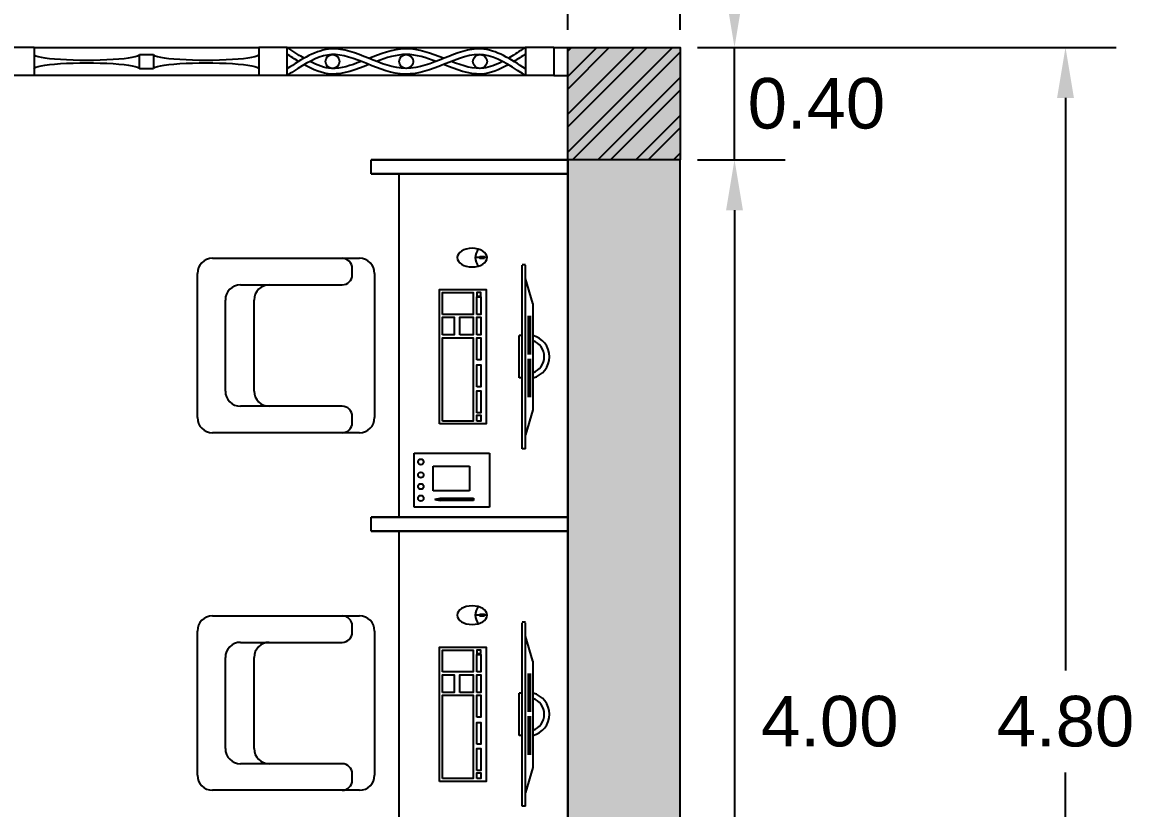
# Model space of a CAD drawing. Header units: millimetres. Extents: x 3409 to 3822, y 896 to 1108.
# Drawn here: x 3443.033 to 3447.052, y 1082.222 to 1085.02 of the extents above; entities that cross this region are included whole.
import ezdxf

# ---------------------------------------------------------------- set-up
doc = ezdxf.new("R2010")
doc.units = ezdxf.units.MM
for name, color, linetype in [('a-epipla', 8, 'Continuous'), ('a-toixoi', 5, 'Continuous'), ('DS_ST_quote 1_50', 7, 'Continuous'), ('Layer1', 5, 'Continuous'), ('ypostilwmata', 232, 'Continuous')]:
    doc.layers.add(name, color=color, linetype=linetype)
doc.styles.get("Standard").update_dxf_attribs({"font": 'arial.ttf'})
doc.dimstyles.get("Standard").update_dxf_attribs({"dimtxt": 0.18, "dimasz": 0.18, "dimexe": 0.18, "dimexo": 0.0625, "dimgap": 0.09, "dimtad": 0, "dimtih": 1, "dimtoh": 1, "dimdec": 4, "dimzin": 0, "dimdsep": 46, "dimtxsty": 'Standard', "dimcen": 0.09, "dimadec": 0, "dimazin": 0, "dimtfac": 1, "dimtdec": 4, "dimtofl": 0, "dimtmove": 0, "dimatfit": 3, "dimfxl": 1, "dimtolj": 1, "dimtzin": 0, "dimarcsym": 0})

# ---------------------------------------------------------------- blocks, each defined once
blk = doc.blocks.new('*D42')
at = {"layer": 'Defpoints', "color": 0, "transparency": 16777216}
for p in [(3444.974, 1085.1424), (3441.974, 1084.9311), (3444.974, 1084.9311)]:
    blk.add_point(p, dxfattribs=at)
at = {"layer": 'DS_ST_quote 1_50', "color": 0, "lineweight": -2, "transparency": 16777216}
for p, q in [((3441.974, 1084.9936), (3441.974, 1085.3224)), ((3444.974, 1084.9936), (3444.974, 1085.3224)), ((3442.154, 1085.1424), (3444.794, 1085.1424))]:
    blk.add_line(p, q, dxfattribs=at)
at = {"layer": 'DS_ST_quote 1_50', "color": 0, "transparency": 16777216}
for points in [[(3442.154, 1085.1724), (3442.154, 1085.1124), (3441.974, 1085.1424)], [(3444.794, 1085.1724), (3444.794, 1085.1124), (3444.974, 1085.1424)]]:
    blk.add_solid(points, dxfattribs=at)
at = {"layer": 'DS_ST_quote 1_50', "color": 0, "transparency": 16777216, "insert": (3443.474, 1085.3374), "char_height": 0.18, "attachment_point": 5}
blk.add_mtext('\\A1;3.00', dxfattribs=at)
blk = doc.blocks.new('*D43')
at = {"layer": 'Defpoints', "color": 0, "transparency": 16777216}
for p in [(3445.374, 1085.1424), (3444.974, 1084.9311), (3445.374, 1084.9311)]:
    blk.add_point(p, dxfattribs=at)
at = {"layer": 'DS_ST_quote 1_50', "color": 0, "lineweight": -2, "transparency": 16777216}
for p, q in [((3445.174, 1085.1424), (3445.174, 1085.5512)), ((3445.174, 1085.5512), (3445.354, 1085.5512)), ((3444.974, 1084.9936), (3444.974, 1085.3224)), ((3445.374, 1084.9936), (3445.374, 1085.3224)), ((3444.794, 1085.1424), (3444.614, 1085.1424)), ((3444.974, 1085.1424), (3445.374, 1085.1424)), ((3445.554, 1085.1424), (3445.734, 1085.1424))]:
    blk.add_line(p, q, dxfattribs=at)
at = {"layer": 'DS_ST_quote 1_50', "color": 0, "transparency": 16777216}
for points in [[(3444.794, 1085.1724), (3444.794, 1085.1124), (3444.974, 1085.1424)], [(3445.554, 1085.1724), (3445.554, 1085.1124), (3445.374, 1085.1424)]]:
    blk.add_solid(points, dxfattribs=at)
at = {"layer": 'DS_ST_quote 1_50', "color": 0, "transparency": 16777216, "insert": (3445.6775, 1085.5512), "char_height": 0.18, "attachment_point": 5}
blk.add_mtext('\\A1;0.40', dxfattribs=at)
blk = doc.blocks.new('*D44')
at = {"layer": 'Defpoints', "color": 0, "transparency": 16777216}
for p in [(3451.374, 1085.1424), (3445.374, 1084.9311), (3451.374, 1084.9311)]:
    blk.add_point(p, dxfattribs=at)
at = {"layer": 'DS_ST_quote 1_50', "color": 0, "lineweight": -2, "transparency": 16777216}
for p, q in [((3445.374, 1084.9936), (3445.374, 1085.3224)), ((3451.374, 1084.9936), (3451.374, 1085.3224)), ((3445.554, 1085.1424), (3451.194, 1085.1424))]:
    blk.add_line(p, q, dxfattribs=at)
at = {"layer": 'DS_ST_quote 1_50', "color": 0, "transparency": 16777216}
for points in [[(3445.554, 1085.1724), (3445.554, 1085.1124), (3445.374, 1085.1424)], [(3451.194, 1085.1724), (3451.194, 1085.1124), (3451.374, 1085.1424)]]:
    blk.add_solid(points, dxfattribs=at)
at = {"layer": 'DS_ST_quote 1_50', "color": 0, "transparency": 16777216, "insert": (3448.374, 1085.3459), "char_height": 0.18, "attachment_point": 5}
blk.add_mtext('\\A1;6.00', dxfattribs=at)
blk = doc.blocks.new('*D115')
at = {"layer": 'Defpoints', "color": 0, "transparency": 16777216}
for p in [(3445.374, 1084.9311), (3445.5677, 1084.9311), (3445.374, 1084.5311)]:
    blk.add_point(p, dxfattribs=at)
at = {"layer": 'DS_ST_quote 1_50', "color": 0, "lineweight": -2, "transparency": 16777216}
for p, q in [((3445.5677, 1085.1111), (3445.5677, 1085.2911)), ((3445.4365, 1084.9311), (3445.7477, 1084.9311)), ((3445.5677, 1084.5311), (3445.5677, 1084.9311)), ((3445.4365, 1084.5311), (3445.7477, 1084.5311)), ((3445.5677, 1084.3511), (3445.5677, 1084.1711))]:
    blk.add_line(p, q, dxfattribs=at)
at = {"layer": 'DS_ST_quote 1_50', "color": 0, "transparency": 16777216}
for points in [[(3445.5377, 1085.1111), (3445.5977, 1085.1111), (3445.5677, 1084.9311)], [(3445.5377, 1084.3511), (3445.5977, 1084.3511), (3445.5677, 1084.5311)]]:
    blk.add_solid(points, dxfattribs=at)
at = {"layer": 'DS_ST_quote 1_50', "color": 0, "transparency": 16777216, "insert": (3445.8593, 1084.7311), "char_height": 0.18, "attachment_point": 5}
blk.add_mtext('\\A1;0.40', dxfattribs=at)
blk = doc.blocks.new('*D116')
at = {"layer": 'Defpoints', "color": 0, "transparency": 16777216}
for p in [(3445.374, 1084.5311), (3445.374, 1080.5311), (3445.5677, 1080.5311)]:
    blk.add_point(p, dxfattribs=at)
at = {"layer": 'DS_ST_quote 1_50', "color": 0, "lineweight": -2, "transparency": 16777216}
for p, q in [((3445.4365, 1084.5311), (3445.7477, 1084.5311)), ((3445.5677, 1084.3511), (3445.5677, 1080.7111)), ((3445.4365, 1080.5311), (3445.7477, 1080.5311))]:
    blk.add_line(p, q, dxfattribs=at)
at = {"layer": 'DS_ST_quote 1_50', "color": 0, "transparency": 16777216}
for points in [[(3445.5377, 1084.3511), (3445.5977, 1084.3511), (3445.5677, 1084.5311)], [(3445.5377, 1080.7111), (3445.5977, 1080.7111), (3445.5677, 1080.5311)]]:
    blk.add_solid(points, dxfattribs=at)
at = {"layer": 'DS_ST_quote 1_50', "color": 0, "transparency": 16777216, "insert": (3445.9069, 1082.5311), "char_height": 0.18, "attachment_point": 5}
blk.add_mtext('\\A1;4.00', dxfattribs=at)
blk = doc.blocks.new('*D139')
at = {"layer": 'Defpoints', "color": 0, "transparency": 16777216}
for p in [(3445.374, 1084.9311), (3446.746, 1084.9311), (3445.374, 1080.1311)]:
    blk.add_point(p, dxfattribs=at)
at = {"layer": 'DS_ST_quote 1_50', "color": 0, "lineweight": -2, "transparency": 16777216}
for p, q in [((3445.4365, 1084.9311), (3446.926, 1084.9311)), ((3446.746, 1084.7511), (3446.746, 1082.713)), ((3446.746, 1080.3111), (3446.746, 1082.3492)), ((3445.4365, 1080.1311), (3446.926, 1080.1311))]:
    blk.add_line(p, q, dxfattribs=at)
at = {"layer": 'DS_ST_quote 1_50', "color": 0, "transparency": 16777216}
for points in [[(3446.716, 1084.7511), (3446.776, 1084.7511), (3446.746, 1084.9311)], [(3446.716, 1080.3111), (3446.776, 1080.3111), (3446.746, 1080.1311)]]:
    blk.add_solid(points, dxfattribs=at)
at = {"layer": 'DS_ST_quote 1_50', "color": 0, "transparency": 16777216, "insert": (3446.746, 1082.5311), "char_height": 0.18, "attachment_point": 5}
blk.add_mtext('\\A1;4.80', dxfattribs=at)

msp = doc.modelspace()

# ---------------------------------------------------------------- hatches: boundary and pattern name
at = {"layer": 'a-epipla'}
h = msp.add_hatch(dxfattribs=at)
h.set_pattern_fill('ANSI32', color=256, scale=0.01)
h.paths.add_polyline_path([(3418.174, 1084.9311), (3417.774, 1084.9311), (3417.774, 1084.5311), (3418.174, 1084.5311)])
h.paths.add_polyline_path([(3421.574, 1084.9311), (3421.174, 1084.9311), (3421.174, 1084.5311), (3421.574, 1084.5311)])
h.paths.add_polyline_path([(3424.974, 1084.9311), (3424.574, 1084.9311), (3424.574, 1084.5311), (3424.974, 1084.5311)])
h.paths.add_polyline_path([(3428.374, 1084.9311), (3427.974, 1084.9311), (3427.974, 1084.5311), (3428.374, 1084.5311)])
h.paths.add_polyline_path([(3431.774, 1084.9311), (3431.374, 1084.9311), (3431.374, 1084.5311), (3431.774, 1084.5311)])
h.paths.add_polyline_path([(3431.774, 1080.5312), (3431.374, 1080.5312), (3431.374, 1080.1312), (3431.774, 1080.1312)])
h.paths.add_polyline_path([(3428.374, 1080.5311), (3427.974, 1080.5311), (3427.974, 1080.1311), (3428.374, 1080.1311)])
h.paths.add_polyline_path([(3424.974, 1080.5311), (3424.574, 1080.5311), (3424.574, 1080.1311), (3424.974, 1080.1311)])
h.paths.add_polyline_path([(3421.574, 1080.5311), (3421.174, 1080.5311), (3421.174, 1080.1311), (3421.574, 1080.1311)])
h.paths.add_polyline_path([(3418.174, 1080.5311), (3417.774, 1080.5311), (3417.774, 1080.1311), (3418.174, 1080.1311)])
h.paths.add_polyline_path([(3435.174, 1084.9311), (3434.774, 1084.9311), (3434.774, 1084.5311), (3435.174, 1084.5311)])
h.paths.add_polyline_path([(3438.574, 1084.9311), (3438.174, 1084.9311), (3438.174, 1084.5311), (3438.574, 1084.5311)])
h.paths.add_polyline_path([(3441.974, 1084.9311), (3441.574, 1084.9311), (3441.574, 1084.5311), (3441.974, 1084.5311)])
h.paths.add_polyline_path([(3445.374, 1084.9311), (3444.974, 1084.9311), (3444.974, 1084.5311), (3445.374, 1084.5311)])
h.paths.add_polyline_path([(3445.374, 1080.5311), (3444.974, 1080.5311), (3444.974, 1080.1311), (3445.374, 1080.1311)])
h.paths.add_polyline_path([(3441.974, 1080.5311), (3441.574, 1080.5311), (3441.574, 1080.1311), (3441.974, 1080.1311)])
h.paths.add_polyline_path([(3438.574, 1080.5311), (3438.174, 1080.5311), (3438.174, 1080.1311), (3438.574, 1080.1311)])
h.paths.add_polyline_path([(3435.174, 1080.5312), (3434.774, 1080.5312), (3434.774, 1080.1312), (3435.174, 1080.1312)])
h.paths.add_polyline_path([(3451.774, 1084.9311), (3451.374, 1084.9311), (3451.374, 1084.5311), (3451.774, 1084.5311)])
h.paths.add_polyline_path([(3455.174, 1084.9311), (3454.774, 1084.9311), (3454.774, 1084.5311), (3455.174, 1084.5311)])
h.paths.add_polyline_path([(3458.574, 1084.9311), (3458.174, 1084.9311), (3458.174, 1084.5311), (3458.574, 1084.5311)])
h.paths.add_polyline_path([(3461.974, 1084.9311), (3461.574, 1084.9311), (3461.574, 1084.5311), (3461.974, 1084.5311)])
h.paths.add_polyline_path([(3451.774, 1080.5311), (3451.374, 1080.5311), (3451.374, 1080.1311), (3451.774, 1080.1311)])
h.paths.add_polyline_path([(3455.174, 1080.5311), (3454.774, 1080.5311), (3454.774, 1080.1311), (3455.174, 1080.1311)])
h.paths.add_polyline_path([(3458.574, 1080.5311), (3458.174, 1080.5311), (3458.174, 1080.1311), (3458.574, 1080.1311)])
h.paths.add_polyline_path([(3461.974, 1080.5312), (3461.574, 1080.5312), (3461.574, 1080.1312), (3461.974, 1080.1312)])
h.paths.add_polyline_path([(3465.374, 1084.9311), (3464.974, 1084.9311), (3464.974, 1084.5311), (3465.374, 1084.5311)])
h.paths.add_polyline_path([(3468.774, 1084.9311), (3468.374, 1084.9311), (3468.374, 1084.5311), (3468.774, 1084.5311)])
h.paths.add_polyline_path([(3472.174, 1084.9311), (3471.774, 1084.9311), (3471.774, 1084.5311), (3472.174, 1084.5311)])
h.paths.add_polyline_path([(3475.574, 1084.9311), (3475.174, 1084.9311), (3475.174, 1084.5311), (3475.574, 1084.5311)])
h.paths.add_polyline_path([(3478.974, 1084.9311), (3478.574, 1084.9311), (3478.574, 1084.5311), (3478.974, 1084.5311)])
h.paths.add_polyline_path([(3478.974, 1080.5311), (3478.574, 1080.5311), (3478.574, 1080.1311), (3478.974, 1080.1311)])
h.paths.add_polyline_path([(3475.574, 1080.5311), (3475.174, 1080.5311), (3475.174, 1080.1311), (3475.574, 1080.1311)])
h.paths.add_polyline_path([(3472.174, 1080.5311), (3471.774, 1080.5311), (3471.774, 1080.1311), (3472.174, 1080.1311)])
h.paths.add_polyline_path([(3468.774, 1080.5311), (3468.374, 1080.5311), (3468.374, 1080.1311), (3468.774, 1080.1311)])
h.paths.add_polyline_path([(3465.374, 1080.5312), (3464.974, 1080.5312), (3464.974, 1080.1312), (3465.374, 1080.1312)])
h = msp.add_hatch(dxfattribs=at)
h.set_pattern_fill('AR-CONC', color=256, scale=0.00088)
h.paths.add_polyline_path([(3418.174, 1084.9311), (3417.774, 1084.9311), (3417.774, 1084.5311), (3418.174, 1084.5311)])
h.paths.add_polyline_path([(3421.574, 1084.9311), (3421.174, 1084.9311), (3421.174, 1084.5311), (3421.574, 1084.5311)])
h.paths.add_polyline_path([(3418.174, 1080.5311), (3417.774, 1080.5311), (3417.774, 1080.1311), (3418.174, 1080.1311)])
h.paths.add_polyline_path([(3421.574, 1080.5311), (3421.174, 1080.5311), (3421.174, 1080.1311), (3421.574, 1080.1311)])
h.paths.add_polyline_path([(3424.974, 1084.9311), (3424.574, 1084.9311), (3424.574, 1084.5311), (3424.974, 1084.5311)])
h.paths.add_polyline_path([(3424.974, 1080.5311), (3424.574, 1080.5311), (3424.574, 1080.1311), (3424.974, 1080.1311)])
h.paths.add_polyline_path([(3428.374, 1080.5311), (3427.974, 1080.5311), (3427.974, 1080.1311), (3428.374, 1080.1311)])
h.paths.add_polyline_path([(3428.374, 1084.9311), (3427.974, 1084.9311), (3427.974, 1084.5311), (3428.374, 1084.5311)])
h.paths.add_polyline_path([(3431.774, 1084.9311), (3431.374, 1084.9311), (3431.374, 1084.5311), (3431.774, 1084.5311)])
h.paths.add_polyline_path([(3431.774, 1080.5312), (3431.374, 1080.5312), (3431.374, 1080.1312), (3431.774, 1080.1312)])
h.paths.add_polyline_path([(3435.174, 1080.5312), (3434.774, 1080.5312), (3434.774, 1080.1312), (3435.174, 1080.1312)])
h.paths.add_polyline_path([(3435.174, 1084.9311), (3434.774, 1084.9311), (3434.774, 1084.5311), (3435.174, 1084.5311)])
h.paths.add_polyline_path([(3438.574, 1084.9311), (3438.174, 1084.9311), (3438.174, 1084.5311), (3438.574, 1084.5311)])
h.paths.add_polyline_path([(3438.574, 1080.5311), (3438.174, 1080.5311), (3438.174, 1080.1311), (3438.574, 1080.1311)])
h.paths.add_polyline_path([(3441.974, 1084.9311), (3441.574, 1084.9311), (3441.574, 1084.5311), (3441.974, 1084.5311)])
h.paths.add_polyline_path([(3441.974, 1080.5311), (3441.574, 1080.5311), (3441.574, 1080.1311), (3441.974, 1080.1311)])
h.paths.add_polyline_path([(3445.374, 1084.9311), (3444.974, 1084.9311), (3444.974, 1084.5311), (3445.374, 1084.5311)])
h.paths.add_polyline_path([(3445.374, 1080.5311), (3444.974, 1080.5311), (3444.974, 1080.1311), (3445.374, 1080.1311)])
h.paths.add_polyline_path([(3451.774, 1084.9311), (3451.374, 1084.9311), (3451.374, 1084.5311), (3451.774, 1084.5311)])
h.paths.add_polyline_path([(3455.174, 1084.9311), (3454.774, 1084.9311), (3454.774, 1084.5311), (3455.174, 1084.5311)])
h.paths.add_polyline_path([(3451.774, 1080.5311), (3451.374, 1080.5311), (3451.374, 1080.1311), (3451.774, 1080.1311)])
h.paths.add_polyline_path([(3455.174, 1080.5311), (3454.774, 1080.5311), (3454.774, 1080.1311), (3455.174, 1080.1311)])
h.paths.add_polyline_path([(3458.574, 1084.9311), (3458.174, 1084.9311), (3458.174, 1084.5311), (3458.574, 1084.5311)])
h.paths.add_polyline_path([(3458.574, 1080.5311), (3458.174, 1080.5311), (3458.174, 1080.1311), (3458.574, 1080.1311)])
h.paths.add_polyline_path([(3461.974, 1084.9311), (3461.574, 1084.9311), (3461.574, 1084.5311), (3461.974, 1084.5311)])
h.paths.add_polyline_path([(3461.974, 1080.5312), (3461.574, 1080.5312), (3461.574, 1080.1312), (3461.974, 1080.1312)])
h.paths.add_polyline_path([(3465.374, 1084.9311), (3464.974, 1084.9311), (3464.974, 1084.5311), (3465.374, 1084.5311)])
h.paths.add_polyline_path([(3465.374, 1080.5312), (3464.974, 1080.5312), (3464.974, 1080.1312), (3465.374, 1080.1312)])
h.paths.add_polyline_path([(3468.774, 1084.9311), (3468.374, 1084.9311), (3468.374, 1084.5311), (3468.774, 1084.5311)])
h.paths.add_polyline_path([(3468.774, 1080.5311), (3468.374, 1080.5311), (3468.374, 1080.1311), (3468.774, 1080.1311)])
h.paths.add_polyline_path([(3472.174, 1084.9311), (3471.774, 1084.9311), (3471.774, 1084.5311), (3472.174, 1084.5311)])
h.paths.add_polyline_path([(3472.174, 1080.5311), (3471.774, 1080.5311), (3471.774, 1080.1311), (3472.174, 1080.1311)])
h.paths.add_polyline_path([(3475.574, 1084.9311), (3475.174, 1084.9311), (3475.174, 1084.5311), (3475.574, 1084.5311)])
h.paths.add_polyline_path([(3475.574, 1080.5311), (3475.174, 1080.5311), (3475.174, 1080.1311), (3475.574, 1080.1311)])
h.paths.add_polyline_path([(3478.974, 1080.5311), (3478.574, 1080.5311), (3478.574, 1080.1311), (3478.974, 1080.1311)])
h.paths.add_polyline_path([(3478.974, 1084.9311), (3478.574, 1084.9311), (3478.574, 1084.5311), (3478.974, 1084.5311)])
at = {"layer": 'Layer1'}
h = msp.add_hatch(color=256, dxfattribs=at)
h.dxf.hatch_style = 1
h.paths.add_polyline_path([(3414.874, 1078.1311), (3415.474, 1078.1311), (3415.474, 1087.6311), (3431.774, 1087.6311), (3431.774, 1088.2311), (3414.874, 1088.2311)])
h.paths.add_polyline_path([(3417.974, 1082.4311), (3421.174, 1082.4311), (3421.174, 1082.6311), (3417.974, 1082.6311), (3417.974, 1083.5811), (3419.4908, 1083.5811), (3419.4908, 1083.7811), (3417.974, 1083.7811), (3417.974, 1084.5311), (3417.774, 1084.5311), (3417.774, 1080.5311), (3417.974, 1080.5311), (3417.974, 1081.2811), (3419.4908, 1081.2811), (3419.4908, 1081.4811), (3417.974, 1081.4811)], flags=17)
h.paths.add_polyline_path([(3419.4908, 1084.7311), (3419.4908, 1084.9311), (3418.174, 1084.9311), (3418.174, 1084.7311)], flags=17)
h.paths.add_polyline_path([(3421.174, 1084.7311), (3421.174, 1084.9311), (3420.4934, 1084.9311), (3420.4934, 1084.7311)], flags=17)
h.paths.add_polyline_path([(3418.174, 1080.3311), (3418.174, 1080.1311), (3419.4907, 1080.1311), (3419.4908, 1080.3311)], flags=17)
h.paths.add_polyline_path([(3420.4934, 1080.3311), (3420.4933, 1080.1311), (3421.174, 1080.1311), (3421.174, 1080.3311)], flags=17)
h.paths.add_polyline_path([(3421.574, 1084.5311), (3421.174, 1084.5311), (3421.174, 1080.5311), (3421.574, 1080.5311)], flags=17)
h.paths.add_polyline_path([(3431.374, 1080.5312), (3431.774, 1080.5312), (3431.774, 1084.5311), (3431.374, 1084.5311)])
h.paths.add_polyline_path([(3435.174, 1084.5311), (3434.774, 1084.5311), (3434.774, 1080.5312), (3435.174, 1080.5312)])
h.paths.add_polyline_path([(3445.374, 1084.5311), (3444.974, 1084.5311), (3444.974, 1080.6623), (3444.974, 1080.5311), (3445.374, 1080.5311)])
h.paths.add_polyline_path([(3451.374, 1080.5311), (3451.774, 1080.5311), (3451.774, 1084.5311), (3451.374, 1084.5311)])

# ---------------------------------------------------------------- linework, layer by layer
at = {"layer": 'a-epipla'}
for p, q in [((3443.074, 1084.9311), (3442.974, 1084.9311)), ((3443.074, 1084.9311), (3443.874, 1084.9311)), ((3443.074, 1084.9311), (3443.074, 1084.8311)), ((3443.449, 1084.8561), (3443.449, 1084.9061)), ((3443.449, 1084.9061), (3443.499, 1084.9061)), ((3443.499, 1084.9061), (3443.499, 1084.8561)), ((3443.874, 1084.9311), (3443.874, 1084.8311)), ((3443.974, 1084.9311), (3443.874, 1084.9311)), ((3443.974, 1084.9311), (3444.824, 1084.9311)), ((3443.974, 1084.9311), (3443.974, 1084.8311)), ((3444.824, 1084.9311), (3444.824, 1084.8311)), ((3444.924, 1084.9311), (3444.824, 1084.9311)), ((3444.924, 1084.9311), (3444.924, 1084.8311)), ((3444.924, 1084.9311), (3444.974, 1084.9311)), ((3443.074, 1084.8311), (3442.974, 1084.8311)), ((3443.874, 1084.8311), (3443.074, 1084.8311)), ((3443.449, 1084.8561), (3443.499, 1084.8561)), ((3443.974, 1084.8311), (3443.874, 1084.8311)), ((3444.824, 1084.8311), (3443.974, 1084.8311)), ((3444.924, 1084.8311), (3444.824, 1084.8311)), ((3444.924, 1084.8311), (3444.974, 1084.8311)), ((3444.974, 1084.5311), (3444.274, 1084.5311)), ((3444.274, 1084.4811), (3444.274, 1084.5311)), ((3444.974, 1084.5311), (3444.274, 1084.5311)), ((3444.274, 1084.4811), (3444.274, 1084.5311)), ((3444.274, 1084.4811), (3444.274, 1084.5311)), ((3444.274, 1084.5311), (3444.974, 1084.5311)), ((3444.974, 1084.5311), (3444.974, 1080.6623)), ((3444.974, 1084.5311), (3444.974, 1080.6623)), ((3444.974, 1084.4811), (3444.274, 1084.4811)), ((3444.974, 1084.4811), (3444.274, 1084.4811)), ((3444.274, 1084.4811), (3444.974, 1084.4811)), ((3444.374, 1083.2582), (3444.374, 1084.4811)), ((3444.6611, 1084.1827), (3444.6444, 1084.1827)), ((3444.6872, 1084.1827), (3444.6774, 1084.1827)), ((3443.7096, 1084.1802), (3444.1709, 1084.1802)), ((3444.1709, 1084.1802), (3444.2325, 1084.1802)), ((3444.2069, 1084.1218), (3444.2069, 1084.1442)), ((3444.8231, 1084.1574), (3444.8114, 1084.1574)), ((3444.8114, 1083.5022), (3444.8114, 1084.1554)), ((3444.8231, 1083.5022), (3444.8231, 1084.1554)), ((3443.6556, 1083.6132), (3443.6556, 1084.1262)), ((3444.2865, 1084.1262), (3444.2865, 1083.6132)), ((3444.8501, 1084.0193), (3444.8231, 1084.1081)), ((3443.8091, 1084.0858), (3444.1709, 1084.0858)), ((3443.7551, 1083.7075), (3443.7551, 1084.0318)), ((3443.8574, 1083.7075), (3443.8574, 1084.0318)), ((3444.8501, 1084.0193), (3444.8501, 1083.6403)), ((3444.8435, 1083.9715), (3444.8302, 1083.9715)), ((3444.8435, 1083.965), (3444.8302, 1083.965)), ((3444.8435, 1083.9584), (3444.8302, 1083.9584)), ((3444.8435, 1083.9519), (3444.8302, 1083.9519)), ((3444.8435, 1083.9453), (3444.8302, 1083.9453)), ((3444.8016, 1083.7543), (3444.8016, 1083.9053)), ((3444.8114, 1083.9053), (3444.8016, 1083.9053)), ((3444.8435, 1083.9387), (3444.8302, 1083.9387)), ((3444.8435, 1083.9322), (3444.8302, 1083.9322)), ((3444.8435, 1083.9256), (3444.8302, 1083.9256)), ((3444.8435, 1083.919), (3444.8302, 1083.919)), ((3444.8435, 1083.9125), (3444.8302, 1083.9125)), ((3444.8435, 1083.9059), (3444.8302, 1083.9059)), ((3444.8435, 1083.8993), (3444.8302, 1083.8993)), ((3444.8435, 1083.8928), (3444.8302, 1083.8928)), ((3444.8435, 1083.8862), (3444.8302, 1083.8862)), ((3444.8435, 1083.8796), (3444.8302, 1083.8796)), ((3444.8435, 1083.8731), (3444.8302, 1083.8731)), ((3444.8435, 1083.8665), (3444.8302, 1083.8665)), ((3444.8435, 1083.86), (3444.8302, 1083.86)), ((3444.8435, 1083.8534), (3444.8302, 1083.8534)), ((3444.8435, 1083.8468), (3444.8302, 1083.8468)), ((3444.8435, 1083.8403), (3444.8302, 1083.8403)), ((3444.8435, 1083.8193), (3444.8302, 1083.8193)), ((3444.8435, 1083.8128), (3444.8302, 1083.8128)), ((3444.8435, 1083.8062), (3444.8302, 1083.8062)), ((3444.8435, 1083.7996), (3444.8302, 1083.7996)), ((3444.8435, 1083.7931), (3444.8302, 1083.7931)), ((3444.8435, 1083.7865), (3444.8302, 1083.7865)), ((3444.8435, 1083.7799), (3444.8302, 1083.7799)), ((3444.8114, 1083.7543), (3444.8016, 1083.7543)), ((3444.8435, 1083.7734), (3444.8302, 1083.7734)), ((3444.8435, 1083.7668), (3444.8302, 1083.7668)), ((3444.8435, 1083.7603), (3444.8302, 1083.7603)), ((3444.8435, 1083.7537), (3444.8302, 1083.7537)), ((3444.8435, 1083.7471), (3444.8302, 1083.7471)), ((3444.8435, 1083.7406), (3444.8302, 1083.7406)), ((3444.8435, 1083.734), (3444.8302, 1083.734)), ((3444.8435, 1083.7274), (3444.8302, 1083.7274)), ((3444.8435, 1083.7209), (3444.8302, 1083.7209)), ((3444.8435, 1083.7143), (3444.8302, 1083.7143)), ((3444.8435, 1083.7077), (3444.8302, 1083.7077)), ((3444.8435, 1083.7012), (3444.8302, 1083.7012)), ((3444.8435, 1083.6946), (3444.8302, 1083.6946)), ((3444.8435, 1083.688), (3444.8302, 1083.688)), ((3444.1709, 1083.6535), (3443.8091, 1083.6535)), ((3444.8501, 1083.6403), (3444.8231, 1083.5515)), ((3444.2069, 1083.5952), (3444.2069, 1083.6175)), ((3444.2325, 1083.5592), (3443.7096, 1083.5592)), ((3444.8231, 1083.5022), (3444.8114, 1083.5022)), ((3444.427, 1083.2944), (3444.427, 1083.4869)), ((3444.427, 1083.4869), (3444.6955, 1083.4869)), ((3444.6955, 1083.4869), (3444.6955, 1083.2944)), ((3444.4947, 1083.3518), (3444.4947, 1083.4397)), ((3444.4947, 1083.4397), (3444.6238, 1083.4397)), ((3444.6238, 1083.4397), (3444.6238, 1083.3518)), ((3444.6238, 1083.3518), (3444.4947, 1083.3518)), ((3444.5003, 1083.3218), (3444.5203, 1083.326)), ((3444.5203, 1083.325), (3444.5003, 1083.3218)), ((3444.5203, 1083.3239), (3444.5003, 1083.3218)), ((3444.5203, 1083.3229), (3444.5003, 1083.3218)), ((3444.5203, 1083.3218), (3444.5003, 1083.3218)), ((3444.5003, 1083.3218), (3444.5203, 1083.3176)), ((3444.5003, 1083.3218), (3444.5203, 1083.3197)), ((3444.5203, 1083.3186), (3444.5003, 1083.3218)), ((3444.5203, 1083.3207), (3444.5003, 1083.3218)), ((3444.5203, 1083.326), (3444.6389, 1083.326)), ((3444.5203, 1083.3239), (3444.5203, 1083.326)), ((3444.5203, 1083.3218), (3444.5203, 1083.3239)), ((3444.5203, 1083.3197), (3444.5203, 1083.3218)), ((3444.5203, 1083.3176), (3444.5203, 1083.3197)), ((3444.6389, 1083.3176), (3444.5203, 1083.3176)), ((3444.6389, 1083.326), (3444.6389, 1083.3176)), ((3444.974, 1083.2582), (3444.274, 1083.2582)), ((3444.274, 1083.2082), (3444.274, 1083.2582)), ((3444.974, 1083.2582), (3444.274, 1083.2582)), ((3444.274, 1083.2082), (3444.274, 1083.2582)), ((3444.274, 1083.2082), (3444.274, 1083.2582)), ((3444.274, 1083.2582), (3444.974, 1083.2582)), ((3444.6955, 1083.2944), (3444.427, 1083.2944)), ((3444.974, 1083.2082), (3444.274, 1083.2082)), ((3444.974, 1083.2082), (3444.274, 1083.2082)), ((3444.274, 1083.2082), (3444.974, 1083.2082)), ((3444.374, 1081.9852), (3444.374, 1083.2082)), ((3443.7096, 1082.9072), (3444.1709, 1082.9072)), ((3444.1709, 1082.9072), (3444.2325, 1082.9072)), ((3444.6611, 1082.9098), (3444.6444, 1082.9098)), ((3444.6872, 1082.9098), (3444.6774, 1082.9098)), ((3444.2069, 1082.8489), (3444.2069, 1082.8712)), ((3444.8231, 1082.8844), (3444.8114, 1082.8844)), ((3444.8114, 1082.2292), (3444.8114, 1082.8824)), ((3444.8231, 1082.2292), (3444.8231, 1082.8824)), ((3443.6556, 1082.3402), (3443.6556, 1082.8532)), ((3444.2865, 1082.8532), (3444.2865, 1082.3402)), ((3444.8501, 1082.7463), (3444.8231, 1082.8352)), ((3443.8091, 1082.8129), (3444.1709, 1082.8129)), ((3443.7551, 1082.4346), (3443.7551, 1082.7589)), ((3443.8574, 1082.4346), (3443.8574, 1082.7589)), ((3444.8501, 1082.7463), (3444.8501, 1082.3674)), ((3444.8435, 1082.6986), (3444.8302, 1082.6986)), ((3444.8435, 1082.692), (3444.8302, 1082.692)), ((3444.8435, 1082.6855), (3444.8302, 1082.6855)), ((3444.8435, 1082.6789), (3444.8302, 1082.6789)), ((3444.8435, 1082.6723), (3444.8302, 1082.6723)), ((3444.8435, 1082.6658), (3444.8302, 1082.6658)), ((3444.8435, 1082.6592), (3444.8302, 1082.6592)), ((3444.8016, 1082.4814), (3444.8016, 1082.6323)), ((3444.8114, 1082.6323), (3444.8016, 1082.6323)), ((3444.8435, 1082.6526), (3444.8302, 1082.6526)), ((3444.8435, 1082.6461), (3444.8302, 1082.6461)), ((3444.8435, 1082.6395), (3444.8302, 1082.6395)), ((3444.8435, 1082.633), (3444.8302, 1082.633)), ((3444.8435, 1082.6264), (3444.8302, 1082.6264)), ((3444.8435, 1082.6198), (3444.8302, 1082.6198)), ((3444.8435, 1082.6133), (3444.8302, 1082.6133)), ((3444.8435, 1082.6067), (3444.8302, 1082.6067)), ((3444.8435, 1082.6001), (3444.8302, 1082.6001)), ((3444.8435, 1082.5936), (3444.8302, 1082.5936)), ((3444.8435, 1082.587), (3444.8302, 1082.587)), ((3444.8435, 1082.5804), (3444.8302, 1082.5804)), ((3444.8435, 1082.5739), (3444.8302, 1082.5739)), ((3444.8435, 1082.5673), (3444.8302, 1082.5673)), ((3444.8435, 1082.5464), (3444.8302, 1082.5464)), ((3444.8435, 1082.5398), (3444.8302, 1082.5398)), ((3444.8435, 1082.5333), (3444.8302, 1082.5333)), ((3444.8435, 1082.5267), (3444.8302, 1082.5267)), ((3444.8435, 1082.5201), (3444.8302, 1082.5201)), ((3444.8435, 1082.5136), (3444.8302, 1082.5136)), ((3444.8435, 1082.507), (3444.8302, 1082.507)), ((3444.8435, 1082.5004), (3444.8302, 1082.5004)), ((3444.8435, 1082.4939), (3444.8302, 1082.4939)), ((3444.8114, 1082.4814), (3444.8016, 1082.4814)), ((3444.8435, 1082.4873), (3444.8302, 1082.4873)), ((3444.8435, 1082.4807), (3444.8302, 1082.4807)), ((3444.8435, 1082.4742), (3444.8302, 1082.4742)), ((3444.8435, 1082.4676), (3444.8302, 1082.4676)), ((3444.8435, 1082.461), (3444.8302, 1082.461)), ((3444.8435, 1082.4545), (3444.8302, 1082.4545)), ((3444.8435, 1082.4479), (3444.8302, 1082.4479)), ((3444.8435, 1082.4414), (3444.8302, 1082.4414)), ((3444.8435, 1082.4348), (3444.8302, 1082.4348)), ((3444.8435, 1082.4282), (3444.8302, 1082.4282)), ((3444.8435, 1082.4217), (3444.8302, 1082.4217)), ((3444.8435, 1082.4151), (3444.8302, 1082.4151)), ((3444.1709, 1082.3806), (3443.8091, 1082.3806)), ((3444.2069, 1082.3222), (3444.2069, 1082.3446)), ((3444.8501, 1082.3674), (3444.8231, 1082.2785)), ((3444.2325, 1082.2862), (3443.7096, 1082.2862)), ((3444.8231, 1082.2292), (3444.8114, 1082.2292))]:
    msp.add_line(p, q, dxfattribs=at)
for points in [[(3444.6774, 1084.1805), (3444.6774, 1084.185), (3444.6611, 1084.185), (3444.6611, 1084.1805)], [(3444.5175, 1083.5906), (3444.5175, 1084.069), (3444.6839, 1084.069), (3444.6839, 1083.5906)], [(3444.5279, 1083.9806), (3444.5279, 1084.0586), (3444.6373, 1084.0586), (3444.6373, 1083.9806)], [(3444.6644, 1084.0457), (3444.6644, 1084.0586), (3444.6506, 1084.0586), (3444.6506, 1084.0457)], [(3444.6506, 1083.9806), (3444.6506, 1084.043), (3444.6644, 1084.043), (3444.6644, 1083.9806)], [(3444.5279, 1083.9078), (3444.5279, 1083.9702), (3444.5695, 1083.9702), (3444.5695, 1083.9078)], [(3444.5903, 1083.9078), (3444.5903, 1083.9702), (3444.6373, 1083.9702), (3444.6373, 1083.9078)], [(3444.6506, 1083.9078), (3444.6506, 1083.9702), (3444.6644, 1083.9702), (3444.6644, 1083.9078)], [(3444.5279, 1083.601), (3444.5279, 1083.8974), (3444.6373, 1083.8974), (3444.6373, 1083.601)], [(3444.6506, 1083.8194), (3444.6506, 1083.8974), (3444.6644, 1083.8974), (3444.6644, 1083.8194)], [(3444.6506, 1083.723), (3444.6506, 1083.801), (3444.6644, 1083.801), (3444.6644, 1083.723)], [(3444.6506, 1083.6299), (3444.6506, 1083.7079), (3444.6644, 1083.7079), (3444.6644, 1083.6299)], [(3444.6506, 1083.601), (3444.6506, 1083.6218), (3444.6644, 1083.6218), (3444.6644, 1083.601)], [(3444.6774, 1082.9075), (3444.6774, 1082.912), (3444.6611, 1082.912), (3444.6611, 1082.9075)], [(3444.5175, 1082.3176), (3444.5175, 1082.796), (3444.6839, 1082.796), (3444.6839, 1082.3176)], [(3444.5279, 1082.7076), (3444.5279, 1082.7856), (3444.6373, 1082.7856), (3444.6373, 1082.7076)], [(3444.6644, 1082.7727), (3444.6644, 1082.7856), (3444.6506, 1082.7856), (3444.6506, 1082.7727)], [(3444.6506, 1082.7076), (3444.6506, 1082.77), (3444.6644, 1082.77), (3444.6644, 1082.7076)], [(3444.5279, 1082.6348), (3444.5279, 1082.6972), (3444.5695, 1082.6972), (3444.5695, 1082.6348)], [(3444.5903, 1082.6348), (3444.5903, 1082.6972), (3444.6373, 1082.6972), (3444.6373, 1082.6348)], [(3444.6506, 1082.6348), (3444.6506, 1082.6972), (3444.6644, 1082.6972), (3444.6644, 1082.6348)], [(3444.5279, 1082.328), (3444.5279, 1082.6244), (3444.6373, 1082.6244), (3444.6373, 1082.328)], [(3444.6506, 1082.5464), (3444.6506, 1082.6244), (3444.6644, 1082.6244), (3444.6644, 1082.5464)], [(3444.6506, 1082.45), (3444.6506, 1082.528), (3444.6644, 1082.528), (3444.6644, 1082.45)], [(3444.6506, 1082.3569), (3444.6506, 1082.4349), (3444.6644, 1082.4349), (3444.6644, 1082.3569)], [(3444.6506, 1082.328), (3444.6506, 1082.3488), (3444.6644, 1082.3488), (3444.6644, 1082.328)]]:
    msp.add_lwpolyline(points, close=True, dxfattribs=at)
for centre, radius in [((3444.1366, 1084.8811), 0.025), ((3444.3991, 1084.8811), 0.025), ((3444.6616, 1084.8811), 0.025), ((3444.4511, 1083.4555), 0.01), ((3444.4511, 1083.4085), 0.01), ((3444.4511, 1083.3678), 0.01), ((3444.4511, 1083.326), 0.01)]:
    msp.add_circle(centre, radius, dxfattribs=at)
for centre, radius, start, end in [((3444.6872, 1084.1827), 0.0428, 135.5151, 224.4849), ((3443.7096, 1084.1262), 0.054, 90, 180), ((3444.1709, 1084.1442), 0.036, 360, 90), ((3444.2325, 1084.1262), 0.054, 0, 90), ((3444.1709, 1084.1218), 0.036, 270, 0), ((3443.8091, 1084.0318), 0.054, 90, 180), ((3443.9114, 1084.0318), 0.054, 90, 180), ((3444.8306, 1083.8298), 0.078, 284.4953, 75.5047), ((3444.8306, 1083.8298), 0.06, 288.9765, 71.0235), ((3443.8091, 1083.7075), 0.054, 180, 270), ((3443.9114, 1083.7075), 0.054, 180, 270), ((3444.1709, 1083.6175), 0.036, 360, 90), ((3443.7096, 1083.6132), 0.054, 180, 270), ((3444.1709, 1083.5952), 0.036, 270, 360), ((3444.2325, 1083.6132), 0.054, 270, 0), ((3444.6872, 1082.9098), 0.0428, 135.5151, 224.4849), ((3443.7096, 1082.8532), 0.054, 90, 180), ((3444.1709, 1082.8712), 0.036, 360, 90), ((3444.2325, 1082.8532), 0.054, 0, 90), ((3444.1709, 1082.8489), 0.036, 270, 0), ((3443.8091, 1082.7589), 0.054, 90, 180), ((3443.9114, 1082.7589), 0.054, 90, 180), ((3444.8306, 1082.5568), 0.078, 284.4953, 75.5047), ((3444.8306, 1082.5568), 0.06, 288.9765, 71.0235), ((3443.8091, 1082.4346), 0.054, 180, 270), ((3443.9114, 1082.4346), 0.054, 180, 270), ((3444.1709, 1082.3446), 0.036, 360, 90), ((3443.7096, 1082.3402), 0.054, 180, 270), ((3444.2325, 1082.3402), 0.054, 270, 0), ((3444.1709, 1082.3222), 0.036, 270, 360)]:
    msp.add_arc(centre, radius, start, end, dxfattribs=at)
for centre in [(3443.2615, 1084.9061), (3443.6865, 1084.9061)]:
    msp.add_ellipse(centre, major_axis=(-0.1875, 0), ratio=0.106667, start_param=0, end_param=3.141593, dxfattribs=at)
at = {"layer": 'a-epipla', "extrusion": (0, 0, -1)}
for centre in [(3443.2615, 1084.856), (3443.6865, 1084.856)]:
    msp.add_ellipse(centre, major_axis=(-0.1875, 0), ratio=0.106667, start_param=0, end_param=3.141593, dxfattribs=at)
for centre in [(3444.6338, 1084.1827), (3444.6338, 1082.9098)]:
    msp.add_ellipse(centre, major_axis=(0.0534, 0), ratio=0.620987, dxfattribs=at)
at = {"layer": 'a-epipla'}
msp.add_spline([(3444.824, 1084.8545), (3444.6653, 1084.9258), (3444.3991, 1084.8561), (3444.133, 1084.9258), (3443.974, 1084.8545)], degree=3, dxfattribs=at)
for points in [[(3444.0157, 1084.8811), (3444.0018, 1084.8896), (3443.9879, 1084.8987), (3443.974, 1084.9078)], [(3444.824, 1084.9078), (3444.8102, 1084.8987), (3444.7963, 1084.8896), (3444.7825, 1084.8811)]]:
    msp.add_open_spline(points, degree=3, dxfattribs=at)
for points, knots in [([(3444.0354, 1084.8927), (3444.0279, 1084.8971), (3444.0204, 1084.9017), (3444.0036, 1084.9123), (3443.9943, 1084.9184), (3443.985, 1084.9245), (3443.9816, 1084.9267), (3443.9782, 1084.9289), (3443.9748, 1084.9311)], [0.84174953, 0.84174953, 0.84174953, 0.84174953, 0.86739351, 0.86739351, 0.8984503, 0.8984503, 0.8984503, 0.90967283, 0.90967283, 0.90967283, 0.90967283]), ([(3444.8232, 1084.8311), (3444.8198, 1084.8334), (3444.8165, 1084.8356), (3444.8131, 1084.8378), (3444.7647, 1084.8695), (3444.718, 1084.8989), (3444.6314, 1084.9107), (3444.5838, 1084.8911), (3444.4887, 1084.8529), (3444.4434, 1084.8353), (3444.3477, 1084.8371), (3444.303, 1084.8555), (3444.2145, 1084.8912), (3444.1713, 1084.908), (3444.0953, 1084.9036), (3444.0549, 1084.8825), (3444.0036, 1084.8499), (3443.9943, 1084.8439), (3443.985, 1084.8378), (3443.9816, 1084.8356), (3443.9782, 1084.8334), (3443.9748, 1084.8311)], [-0.0112131, -0.0112131, -0.0112131, -0.0112131, 0, 0, 0, 0.1610054, 0.1610054, 0.3220109, 0.3220109, 0.452396, 0.452396, 0.5827812, 0.5827812, 0.7250873, 0.7250873, 0.8673935, 0.8673935, 0.8984503, 0.8984503, 0.8984503, 0.9096728, 0.9096728, 0.9096728, 0.9096728]), ([(3444.5322, 1084.8919), (3444.5319, 1084.892), (3444.5316, 1084.8922), (3444.4887, 1084.9094), (3444.4434, 1084.927), (3444.3497, 1084.9252), (3444.3068, 1084.9083), (3444.266, 1084.8919)], [0.3210748, 0.3210748, 0.3210748, 0.3210748, 0.3220109, 0.3220109, 0.452396, 0.452396, 0.5772589, 0.5772589, 0.5772589, 0.5772589]), ([(3444.5051, 1084.8811), (3444.47, 1084.8947), (3444.3991, 1084.9175), (3444.3283, 1084.8947), (3444.2931, 1084.8811)], [0.3412053, 0.3412053, 0.3412053, 0.3412053, 0.4491388, 0.5571217, 0.5571217, 0.5571217, 0.5571217]), ([(3444.8232, 1084.9311), (3444.8198, 1084.9289), (3444.8165, 1084.9267), (3444.8131, 1084.9245), (3444.796, 1084.9133), (3444.7792, 1084.9024), (3444.7627, 1084.8928)], [-0.01121311, -0.01121311, -0.01121311, -0.01121311, 0, 0, 0, 0.05672948, 0.05672948, 0.05672948, 0.05672948]), ([(3444.266, 1084.8704), (3444.2209, 1084.8521), (3444.1423, 1084.8206), (3444.0675, 1084.8516), (3444.0354, 1084.8696)], [0.5849327, 0.5849327, 0.5849327, 0.5849327, 0.7242857, 0.8305677, 0.8305677, 0.8305677, 0.8305677]), ([(3444.239, 1084.8811), (3444.201, 1084.8663), (3444.1653, 1084.8547), (3444.1086, 1084.8579), (3444.0828, 1084.8674), (3444.0562, 1084.8811)], [0.6052272, 0.6052272, 0.6052272, 0.6052272, 0.7250873, 0.7250873, 0.8177004, 0.8177004, 0.8177004, 0.8177004]), ([(3444.7627, 1084.8695), (3444.7306, 1084.8516), (3444.6558, 1084.8206), (3444.5774, 1084.8521), (3444.5322, 1084.8704)], [0.0679649, 0.0679649, 0.0679649, 0.0679649, 0.1739844, 0.3134011, 0.3134011, 0.3134011, 0.3134011]), ([(3444.7417, 1084.8811), (3444.7187, 1084.8692), (3444.6963, 1084.8604), (3444.6392, 1084.8526), (3444.6009, 1084.8649), (3444.5592, 1084.8811)], [0.080857, 0.080857, 0.080857, 0.080857, 0.1610054, 0.1610054, 0.2929507, 0.2929507, 0.2929507, 0.2929507])]:
    msp.add_open_spline(points, degree=3, knots=knots, dxfattribs=at)
at = {"layer": 'a-toixoi'}
for p, q in [((3444.974, 1080.5311), (3444.974, 1084.5311)), ((3445.374, 1080.5311), (3445.374, 1084.5311))]:
    msp.add_line(p, q, dxfattribs=at)
at = {"layer": 'ypostilwmata'}
msp.add_lwpolyline([(3444.974, 1084.9311), (3445.374, 1084.9311), (3445.374, 1084.5311), (3444.974, 1084.5311)], close=True, dxfattribs=at)

# ---------------------------------------------------------------- dimensions: what is measured, and where the dimension line sits
at = {"layer": 'DS_ST_quote 1_50'}
dim = msp.add_linear_dim(base=(3445.374, 1085.1424), p1=(3444.974, 1084.9311), p2=(3445.374, 1084.9311), dimstyle='Standard', override={"dimdec": 2, "dimtdec": 2, "dimtmove": 1, "dimfxl": 0.05}, dxfattribs=at)
dim.commit()
dim.dimension.update_dxf_attribs({"geometry": '*D43', "text_midpoint": (3445.444, 1085.5512)})
for base, p1, p2, picture, middle in [((3444.974, 1085.1424), (3441.974, 1084.9311), (3444.974, 1084.9311), '*D42', (3443.474, 1085.3374)), ((3451.374, 1085.1424), (3445.374, 1084.9311), (3451.374, 1084.9311), '*D44', (3448.374, 1085.3459))]:
    dim = msp.add_linear_dim(base=base, p1=p1, p2=p2, dimstyle='Standard', override={"dimdec": 2, "dimtdec": 2, "dimtmove": 1, "dimfxl": 0.05}, dxfattribs=at)
    dim.commit()
    dim.dimension.update_dxf_attribs({"geometry": picture, "text_midpoint": middle, "dimtype": 160})
for base, p2, picture, middle in [((3445.5677, 1084.9311), (3445.374, 1084.9311), '*D115', (3445.8593, 1084.7311)), ((3445.5677, 1080.5311), (3445.374, 1080.5311), '*D116', (3445.9069, 1082.5311))]:
    dim = msp.add_linear_dim(base=base, p1=(3445.374, 1084.5311), p2=p2, angle=90, dimstyle='Standard', override={"dimdec": 2, "dimtdec": 2, "dimtmove": 1, "dimfxl": 0.05}, dxfattribs=at)
    dim.commit()
    dim.dimension.update_dxf_attribs({"geometry": picture, "text_midpoint": middle, "dimtype": 160})
dim = msp.add_linear_dim(base=(3446.746, 1084.9311), p1=(3445.374, 1080.1311), p2=(3445.374, 1084.9311), angle=90, dimstyle='Standard', override={"dimdec": 2, "dimtdec": 2, "dimfxl": 0.05}, dxfattribs=at)
dim.commit()
dim.dimension.update_dxf_attribs({"geometry": '*D139', "text_midpoint": (3446.746, 1082.5311)})

doc.saveas('drawing.dxf')
